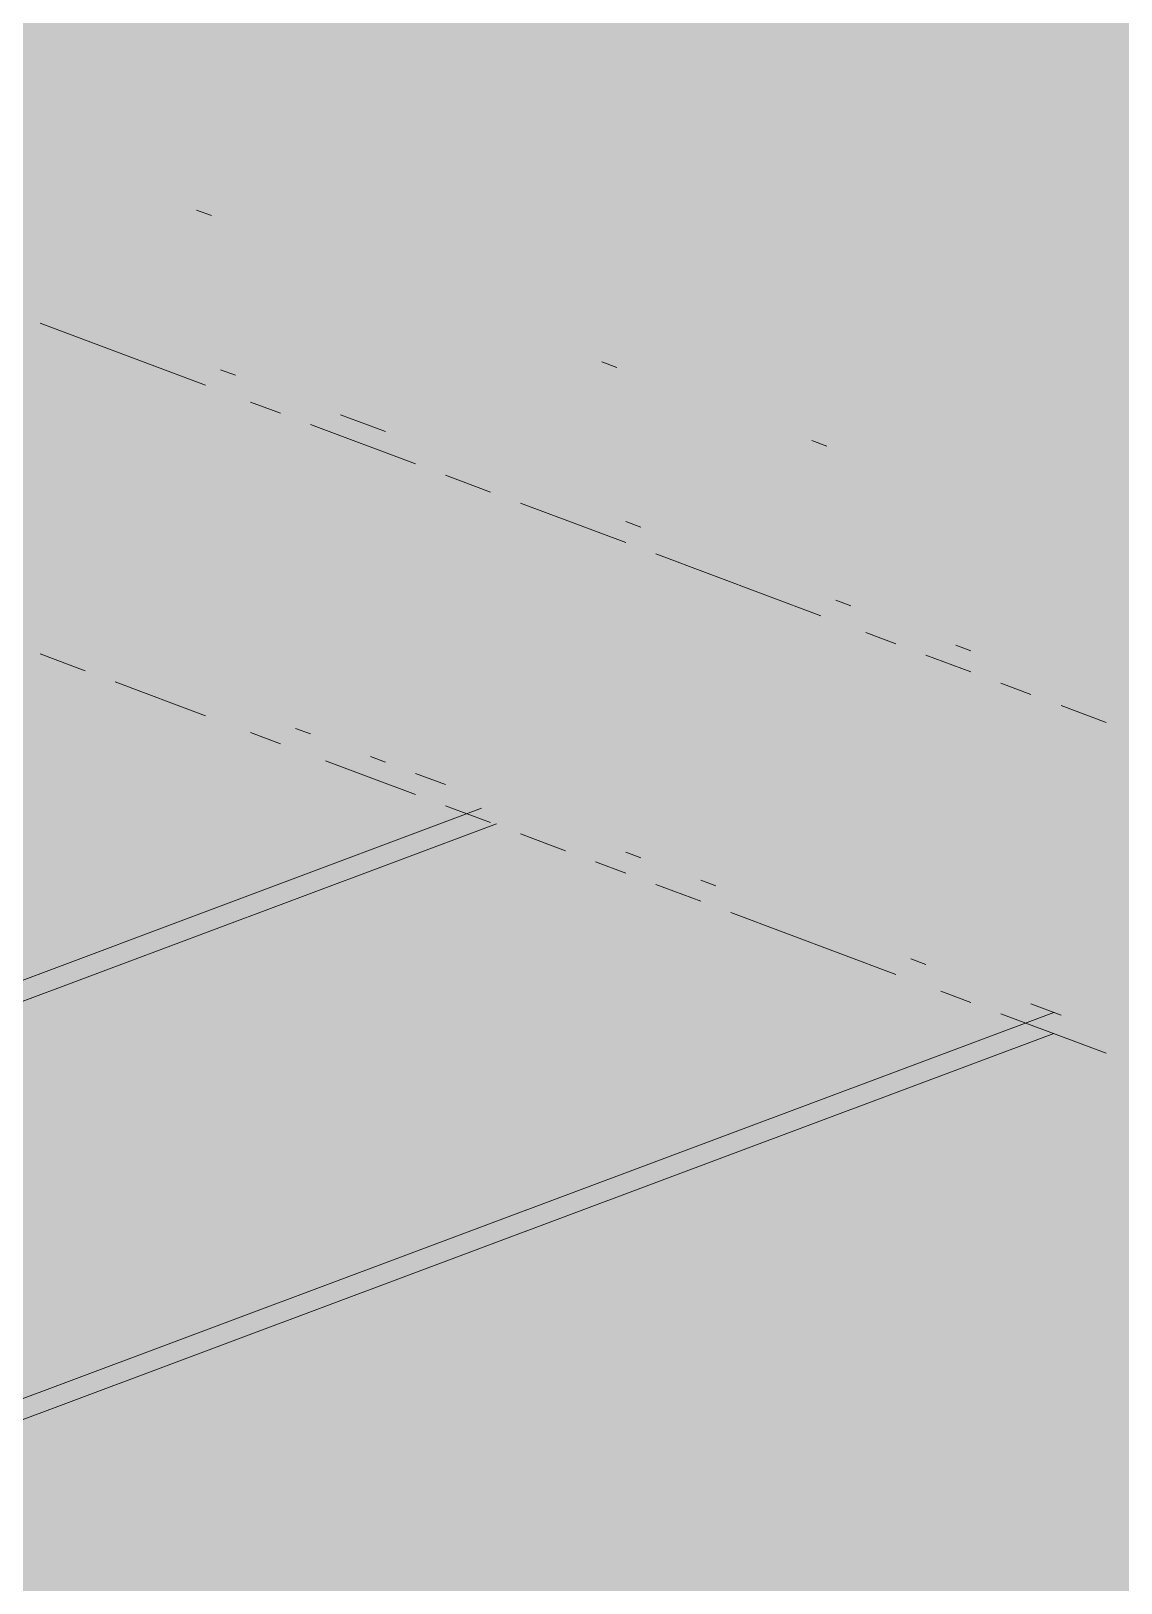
# Paper-space layout '03 3D Building and Roof' of a CAD drawing. Header units: millimetres. Extents: x 5 to 415, y 5 to 292.
# Drawn here: x 162.72 to 167.23, y 106.26 to 112.69 of the extents above; entities that cross this region are included whole.
import ezdxf

# ---------------------------------------------------------------- set-up
doc = ezdxf.new("R2010")
doc.units = ezdxf.units.MM
doc.layers.add('EXISTING', color=7, linetype='Continuous')
doc.layers.add('IMAGES', color=7, linetype='Continuous')

# ---------------------------------------------------------------- blocks, each defined once
blk = doc.blocks.new('SHEET_03')
at = {"layer": 'EXISTING', "color": 250, "lineweight": 9}
for p, q in [((163.4669, 111.9214), (163.4047, 111.9447)), ((163.4419, 111.2191), (162.758, 111.4753)), ((165.1457, 111.2925), (165.0835, 111.3158)), ((163.5041, 111.2832), (163.5663, 111.2599)), ((163.7528, 111.1026), (163.6285, 111.1492)), ((164.0015, 111.0968), (164.1881, 111.027)), ((164.3124, 110.893), (163.8772, 111.056)), ((166.0161, 110.9664), (165.954, 110.9897)), ((164.6233, 110.7765), (164.4368, 110.8464)), ((165.1829, 110.5669), (164.7477, 110.7299)), ((165.1829, 110.6543), (165.2451, 110.631)), ((165.9912, 110.2641), (165.3073, 110.5203)), ((166.0534, 110.3282), (166.1156, 110.3049)), ((166.3021, 110.1476), (166.1777, 110.1942)), ((166.5508, 110.1419), (166.613, 110.1186)), ((162.9445, 110.036), (162.758, 110.1059)), ((166.613, 110.0312), (166.4265, 110.101)), ((163.4419, 109.8497), (163.0689, 109.9895)), ((166.8617, 109.938), (166.7373, 109.9846)), ((167.1726, 109.8215), (166.9861, 109.8914)), ((163.7528, 109.7332), (163.6285, 109.7798)), ((163.815, 109.7974), (163.8772, 109.7741)), ((164.1259, 109.6809), (164.1881, 109.6576)), ((164.3124, 109.5236), (163.9393, 109.6634)), ((164.3124, 109.611), (164.4368, 109.5644)), ((156.7229, 106.5209), (164.5851, 109.4661)), ((164.6233, 109.4071), (164.4368, 109.477)), ((156.8477, 106.4802), (164.6475, 109.4021)), ((164.9342, 109.2907), (164.7477, 109.3606)), ((165.1829, 109.1975), (165.0585, 109.2441)), ((165.1829, 109.2849), (165.2451, 109.2616)), ((165.4938, 109.1685), (165.556, 109.1452)), ((165.4938, 109.0811), (165.3073, 109.1509)), ((166.3021, 108.7783), (165.6181, 109.0345)), ((166.3643, 108.8424), (166.4265, 108.8191)), ((166.613, 108.6618), (166.4886, 108.7084)), ((166.8617, 108.656), (166.9861, 108.6095)), ((159.0941, 105.6756), (166.9562, 108.6208)), ((167.1726, 108.4522), (166.7373, 108.6152)), ((159.1565, 105.6115), (166.9562, 108.5334))]:
    blk.add_line(p, q, dxfattribs=at)
at = {"layer": 'IMAGES', "color": 7}
for points in [[(161.8126, 112.6857), (166.6108, 112.6857), (161.8126, 112.8571), (166.6108, 112.8571)], [(166.6108, 112.6857), (166.7821, 112.6857), (166.6108, 112.8571), (166.7821, 112.8571)], [(166.7821, 112.6857), (166.9535, 112.6857), (166.7821, 112.8571), (166.9535, 112.8571)], [(166.9535, 112.6857), (167.1249, 112.6857), (166.9535, 112.8571), (167.1249, 112.8571)], [(167.1249, 112.6857), (167.2962, 112.6857), (167.1249, 112.8571), (167.2962, 112.8571)], [(162.4981, 112.5143), (167.1249, 112.5143), (162.4981, 112.6857), (167.1249, 112.6857)], [(167.1249, 112.5143), (167.4676, 112.5143), (167.1249, 112.6857), (167.4676, 112.6857)], [(162.4981, 112.3429), (162.8408, 112.3429), (162.4981, 112.5143), (162.8408, 112.5143)], [(162.8408, 112.3429), (163.0121, 112.3429), (162.8408, 112.5143), (163.0121, 112.5143)], [(163.0121, 112.3429), (167.639, 112.3429), (163.0121, 112.5143), (167.639, 112.5143)], [(162.6694, 112.1714), (162.8408, 112.1714), (162.6694, 112.3429), (162.8408, 112.3429)], [(162.8408, 112.1714), (163.0121, 112.1714), (162.8408, 112.3429), (163.0121, 112.3429)], [(163.0121, 112.1714), (163.3549, 112.1714), (163.0121, 112.3429), (163.3549, 112.3429)], [(163.3549, 112.1714), (167.9817, 112.1714), (163.3549, 112.3429), (167.9817, 112.3429)], [(162.6694, 112), (162.8408, 112), (162.6694, 112.1714), (162.8408, 112.1714)], [(162.8408, 112), (163.0121, 112), (162.8408, 112.1714), (163.0121, 112.1714)], [(163.0121, 112), (163.1835, 112), (163.0121, 112.1714), (163.1835, 112.1714)], [(163.1835, 112), (163.3549, 112), (163.1835, 112.1714), (163.3549, 112.1714)], [(163.3549, 112), (163.869, 112), (163.3549, 112.1714), (163.869, 112.1714)], [(163.869, 112), (168.4958, 112), (163.869, 112.1714), (168.4958, 112.1714)], [(162.4981, 111.8286), (162.8408, 111.8286), (162.4981, 112), (162.8408, 112)], [(162.8408, 111.8286), (163.0121, 111.8286), (162.8408, 112), (163.0121, 112)], [(163.0121, 111.8286), (163.1835, 111.8286), (163.0121, 112), (163.1835, 112)], [(163.1835, 111.8286), (163.3549, 111.8286), (163.1835, 112), (163.3549, 112)], [(163.3549, 111.8286), (163.5262, 111.8286), (163.3549, 112), (163.5262, 112)], [(163.5262, 111.8286), (163.6976, 111.8286), (163.5262, 112), (163.6976, 112)], [(163.6976, 111.8286), (163.869, 111.8286), (163.6976, 112), (163.869, 112)], [(163.869, 111.8286), (164.2117, 111.8286), (163.869, 112), (164.2117, 112)], [(164.2117, 111.8286), (167.9817, 111.8286), (164.2117, 112), (167.9817, 112)], [(162.6694, 111.6571), (162.8408, 111.6571), (162.6694, 111.8286), (162.8408, 111.8286)], [(162.8408, 111.6571), (163.0121, 111.6571), (162.8408, 111.8286), (163.0121, 111.8286)], [(163.0121, 111.4857), (163.1835, 111.4857), (163.0121, 111.8286), (163.1835, 111.8286)], [(163.1835, 111.6571), (163.5262, 111.6571), (163.1835, 111.8286), (163.5262, 111.8286)], [(163.5262, 111.6571), (163.6976, 111.6571), (163.5262, 111.8286), (163.6976, 111.8286)], [(163.6976, 111.6571), (163.869, 111.6571), (163.6976, 111.8286), (163.869, 111.8286)], [(163.869, 111.6571), (164.0403, 111.6571), (163.869, 111.8286), (164.0403, 111.8286)], [(164.0403, 111.6571), (164.2117, 111.6571), (164.0403, 111.8286), (164.2117, 111.8286)], [(164.2117, 111.6571), (164.7258, 111.6571), (164.2117, 111.8286), (164.7258, 111.8286)], [(164.7258, 111.6571), (167.8103, 111.6571), (164.7258, 111.8286), (167.8103, 111.8286)], [(162.6694, 111.3143), (162.8408, 111.3143), (162.6694, 111.6571), (162.8408, 111.6571)], [(162.8408, 111.4857), (163.0121, 111.4857), (162.8408, 111.6571), (163.0121, 111.6571)], [(163.1835, 111.4857), (163.3549, 111.4857), (163.1835, 111.6571), (163.3549, 111.6571)], [(163.3549, 111.4857), (163.6976, 111.4857), (163.3549, 111.6571), (163.6976, 111.6571)], [(163.6976, 111.3143), (163.869, 111.3143), (163.6976, 111.6571), (163.869, 111.6571)], [(163.869, 111.4857), (164.0403, 111.4857), (163.869, 111.6571), (164.0403, 111.6571)], [(164.0403, 111.4857), (164.2117, 111.4857), (164.0403, 111.6571), (164.2117, 111.6571)], [(164.2117, 111.4857), (164.3831, 111.4857), (164.2117, 111.6571), (164.3831, 111.6571)], [(164.3831, 111.4857), (164.5544, 111.4857), (164.3831, 111.6571), (164.5544, 111.6571)], [(164.5544, 111.4857), (164.7258, 111.4857), (164.5544, 111.6571), (164.7258, 111.6571)], [(164.7258, 111.4857), (165.0685, 111.4857), (164.7258, 111.6571), (165.0685, 111.6571)], [(165.0685, 111.4857), (165.2399, 111.4857), (165.0685, 111.6571), (165.2399, 111.6571)], [(165.2399, 111.4857), (167.1249, 111.4857), (165.2399, 111.6571), (167.1249, 111.6571)], [(167.1249, 111.4857), (167.8103, 111.4857), (167.1249, 111.6571), (167.8103, 111.6571)], [(162.8408, 111.3143), (163.0121, 111.3143), (162.8408, 111.4857), (163.0121, 111.4857)], [(163.0121, 111.3143), (163.3549, 111.3143), (163.0121, 111.4857), (163.3549, 111.4857)], [(163.3549, 111.3143), (163.5262, 111.3143), (163.3549, 111.4857), (163.5262, 111.4857)], [(163.5262, 111.3143), (163.6976, 111.3143), (163.5262, 111.4857), (163.6976, 111.4857)], [(163.869, 111.3143), (164.2117, 111.3143), (163.869, 111.4857), (164.2117, 111.4857)], [(164.2117, 111.3143), (164.3831, 111.3143), (164.2117, 111.4857), (164.3831, 111.4857)], [(164.3831, 111.3143), (164.5544, 111.3143), (164.3831, 111.4857), (164.5544, 111.4857)], [(164.5544, 111.3143), (164.7258, 111.3143), (164.5544, 111.4857), (164.7258, 111.4857)], [(164.7258, 111.3143), (164.8971, 111.3143), (164.7258, 111.4857), (164.8971, 111.4857)], [(164.8971, 111.3143), (165.0685, 111.3143), (164.8971, 111.4857), (165.0685, 111.4857)], [(165.0685, 111.3143), (165.2399, 111.3143), (165.0685, 111.4857), (165.2399, 111.4857)], [(165.2399, 111.3143), (165.5826, 111.3143), (165.2399, 111.4857), (165.5826, 111.4857)], [(165.5826, 111.3143), (166.7821, 111.3143), (165.5826, 111.4857), (166.7821, 111.4857)], [(166.7821, 111.3143), (166.9535, 111.3143), (166.7821, 111.4857), (166.9535, 111.4857)], [(166.9535, 111.3143), (167.1249, 111.3143), (166.9535, 111.4857), (167.1249, 111.4857)], [(167.1249, 111.3143), (167.4676, 111.3143), (167.1249, 111.4857), (167.4676, 111.4857)], [(162.4981, 111.1429), (162.8408, 111.1429), (162.4981, 111.3143), (162.8408, 111.3143)], [(162.8408, 111.1429), (163.0121, 111.1429), (162.8408, 111.3143), (163.0121, 111.3143)], [(163.0121, 111.1429), (163.1835, 111.1429), (163.0121, 111.3143), (163.1835, 111.3143)], [(163.1835, 111.1429), (163.5262, 111.1429), (163.1835, 111.3143), (163.5262, 111.3143)], [(163.5262, 111.1429), (163.6976, 111.1429), (163.5262, 111.3143), (163.6976, 111.3143)], [(163.6976, 111.1429), (163.869, 111.1429), (163.6976, 111.3143), (163.869, 111.3143)], [(163.869, 111.1429), (164.0403, 111.1429), (163.869, 111.3143), (164.0403, 111.3143)], [(164.0403, 111.1429), (164.3831, 111.1429), (164.0403, 111.3143), (164.3831, 111.3143)], [(164.3831, 110.9714), (164.5544, 110.9714), (164.3831, 111.3143), (164.5544, 111.3143)], [(164.5544, 110.9714), (164.7258, 110.9714), (164.5544, 111.3143), (164.7258, 111.3143)], [(164.7258, 111.1429), (164.8971, 111.1429), (164.7258, 111.3143), (164.8971, 111.3143)], [(164.8971, 111.1429), (165.0685, 111.1429), (164.8971, 111.3143), (165.0685, 111.3143)], [(165.0685, 111.1429), (165.2399, 111.1429), (165.0685, 111.3143), (165.2399, 111.3143)], [(165.2399, 111.1429), (165.4112, 111.1429), (165.2399, 111.3143), (165.4112, 111.3143)], [(165.4112, 111.1429), (165.5826, 111.1429), (165.4112, 111.3143), (165.5826, 111.3143)], [(165.5826, 111.1429), (166.0967, 111.1429), (165.5826, 111.3143), (166.0967, 111.3143)], [(166.0967, 111.1429), (166.268, 111.1429), (166.0967, 111.3143), (166.268, 111.3143)], [(166.268, 111.1429), (166.7821, 111.1429), (166.268, 111.3143), (166.7821, 111.3143)], [(166.7821, 111.1429), (166.9535, 111.1429), (166.7821, 111.3143), (166.9535, 111.3143)], [(166.9535, 111.1429), (167.1249, 111.1429), (166.9535, 111.3143), (167.1249, 111.3143)], [(167.1249, 111.1429), (167.2962, 111.1429), (167.1249, 111.3143), (167.2962, 111.3143)], [(161.984, 110.9714), (162.8408, 110.9714), (161.984, 111.1429), (162.8408, 111.1429)], [(162.8408, 110.9714), (163.0121, 110.9714), (162.8408, 111.1429), (163.0121, 111.1429)], [(163.0121, 110.9714), (163.1835, 110.9714), (163.0121, 111.1429), (163.1835, 111.1429)], [(163.1835, 110.9714), (163.3549, 110.9714), (163.1835, 111.1429), (163.3549, 111.1429)], [(163.3549, 110.9714), (163.5262, 110.9714), (163.3549, 111.1429), (163.5262, 111.1429)], [(163.5262, 110.9714), (163.6976, 110.9714), (163.5262, 111.1429), (163.6976, 111.1429)], [(163.6976, 110.9714), (163.869, 110.9714), (163.6976, 111.1429), (163.869, 111.1429)], [(163.869, 110.9714), (164.0403, 110.9714), (163.869, 111.1429), (164.0403, 111.1429)], [(164.0403, 110.9714), (164.2117, 110.9714), (164.0403, 111.1429), (164.2117, 111.1429)], [(164.2117, 110.9714), (164.3831, 110.9714), (164.2117, 111.1429), (164.3831, 111.1429)], [(164.7258, 110.8), (165.0685, 110.8), (164.7258, 111.1429), (165.0685, 111.1429)], [(165.0685, 110.9714), (165.2399, 110.9714), (165.0685, 111.1429), (165.2399, 111.1429)], [(165.2399, 110.9714), (165.4112, 110.9714), (165.2399, 111.1429), (165.4112, 111.1429)], [(165.4112, 110.9714), (165.5826, 110.9714), (165.4112, 111.1429), (165.5826, 111.1429)], [(165.5826, 110.9714), (165.754, 110.9714), (165.5826, 111.1429), (165.754, 111.1429)], [(165.754, 110.9714), (165.9253, 110.9714), (165.754, 111.1429), (165.9253, 111.1429)], [(165.9253, 110.9714), (166.0967, 110.9714), (165.9253, 111.1429), (166.0967, 111.1429)], [(166.0967, 110.9714), (166.268, 110.9714), (166.0967, 111.1429), (166.268, 111.1429)], [(166.268, 110.9714), (166.6108, 110.9714), (166.268, 111.1429), (166.6108, 111.1429)], [(166.6108, 110.9714), (166.7821, 110.9714), (166.6108, 111.1429), (166.7821, 111.1429)], [(166.7821, 110.9714), (166.9535, 110.9714), (166.7821, 111.1429), (166.9535, 111.1429)], [(166.9535, 110.9714), (167.1249, 110.9714), (166.9535, 111.1429), (167.1249, 111.1429)], [(167.1249, 110.9714), (167.4676, 110.9714), (167.1249, 111.1429), (167.4676, 111.1429)], [(162.1553, 110.8), (163.3549, 110.8), (162.1553, 110.9714), (163.3549, 110.9714)], [(163.3549, 110.8), (163.5262, 110.8), (163.3549, 110.9714), (163.5262, 110.9714)], [(163.5262, 110.8), (163.6976, 110.8), (163.5262, 110.9714), (163.6976, 110.9714)], [(163.6976, 110.8), (163.869, 110.8), (163.6976, 110.9714), (163.869, 110.9714)], [(163.869, 110.8), (164.0403, 110.8), (163.869, 110.9714), (164.0403, 110.9714)], [(164.0403, 110.8), (164.2117, 110.8), (164.0403, 110.9714), (164.2117, 110.9714)], [(164.2117, 110.8), (164.3831, 110.8), (164.2117, 110.9714), (164.3831, 110.9714)], [(164.3831, 110.8), (164.5544, 110.8), (164.3831, 110.9714), (164.5544, 110.9714)], [(164.5544, 110.8), (164.7258, 110.8), (164.5544, 110.9714), (164.7258, 110.9714)], [(165.0685, 110.8), (165.2399, 110.8), (165.0685, 110.9714), (165.2399, 110.9714)], [(165.2399, 110.6286), (165.4112, 110.6286), (165.2399, 110.9714), (165.4112, 110.9714)], [(165.4112, 110.8), (165.754, 110.8), (165.4112, 110.9714), (165.754, 110.9714)], [(165.754, 110.8), (165.9253, 110.8), (165.754, 110.9714), (165.9253, 110.9714)], [(165.9253, 110.8), (166.0967, 110.8), (165.9253, 110.9714), (166.0967, 110.9714)], [(166.0967, 110.8), (166.4394, 110.8), (166.0967, 110.9714), (166.4394, 110.9714)], [(166.4394, 110.8), (166.6108, 110.8), (166.4394, 110.9714), (166.6108, 110.9714)], [(166.6108, 110.8), (166.7821, 110.8), (166.6108, 110.9714), (166.7821, 110.9714)], [(166.7821, 110.8), (166.9535, 110.8), (166.7821, 110.9714), (166.9535, 110.9714)], [(166.9535, 110.8), (167.639, 110.8), (166.9535, 110.9714), (167.639, 110.9714)], [(162.3267, 110.6286), (163.869, 110.6286), (162.3267, 110.8), (163.869, 110.8)], [(163.869, 110.6286), (164.2117, 110.6286), (163.869, 110.8), (164.2117, 110.8)], [(164.2117, 110.6286), (164.3831, 110.6286), (164.2117, 110.8), (164.3831, 110.8)], [(164.3831, 110.6286), (165.0685, 110.6286), (164.3831, 110.8), (165.0685, 110.8)], [(165.0685, 110.6286), (165.2399, 110.6286), (165.0685, 110.8), (165.2399, 110.8)], [(165.4112, 110.6286), (165.5826, 110.6286), (165.4112, 110.8), (165.5826, 110.8)], [(165.5826, 110.6286), (165.9253, 110.6286), (165.5826, 110.8), (165.9253, 110.8)], [(165.9253, 110.6286), (166.0967, 110.6286), (165.9253, 110.8), (166.0967, 110.8)], [(166.0967, 110.6286), (166.268, 110.6286), (166.0967, 110.8), (166.268, 110.8)], [(166.268, 110.6286), (166.4394, 110.6286), (166.268, 110.8), (166.4394, 110.8)], [(166.4394, 110.6286), (166.6108, 110.6286), (166.4394, 110.8), (166.6108, 110.8)], [(166.6108, 110.6286), (166.7821, 110.6286), (166.6108, 110.8), (166.7821, 110.8)], [(166.7821, 110.6286), (166.9535, 110.6286), (166.7821, 110.8), (166.9535, 110.8)], [(166.9535, 110.6286), (167.4676, 110.6286), (166.9535, 110.8), (167.4676, 110.8)], [(162.6694, 110.4571), (162.8408, 110.4571), (162.6694, 110.6286), (162.8408, 110.6286)], [(162.8408, 110.4571), (164.2117, 110.4571), (162.8408, 110.6286), (164.2117, 110.6286)], [(164.2117, 110.4571), (164.3831, 110.4571), (164.2117, 110.6286), (164.3831, 110.6286)], [(164.3831, 110.4571), (164.5544, 110.4571), (164.3831, 110.6286), (164.5544, 110.6286)], [(164.5544, 110.4571), (164.7258, 110.4571), (164.5544, 110.6286), (164.7258, 110.6286)], [(164.7258, 110.4571), (164.8971, 110.4571), (164.7258, 110.6286), (164.8971, 110.6286)], [(164.8971, 110.4571), (165.0685, 110.4571), (164.8971, 110.6286), (165.0685, 110.6286)], [(165.0685, 110.4571), (165.2399, 110.4571), (165.0685, 110.6286), (165.2399, 110.6286)], [(165.2399, 110.4571), (165.5826, 110.4571), (165.2399, 110.6286), (165.5826, 110.6286)], [(165.5826, 110.4571), (165.9253, 110.4571), (165.5826, 110.6286), (165.9253, 110.6286)], [(165.9253, 110.4571), (166.268, 110.4571), (165.9253, 110.6286), (166.268, 110.6286)], [(166.268, 110.4571), (166.6108, 110.4571), (166.268, 110.6286), (166.6108, 110.6286)], [(166.6108, 110.4571), (166.7821, 110.4571), (166.6108, 110.6286), (166.7821, 110.6286)], [(166.7821, 110.4571), (166.9535, 110.4571), (166.7821, 110.6286), (166.9535, 110.6286)], [(166.9535, 110.4571), (167.1249, 110.4571), (166.9535, 110.6286), (167.1249, 110.6286)], [(167.1249, 110.4571), (167.2962, 110.4571), (167.1249, 110.6286), (167.2962, 110.6286)], [(162.6694, 110.2857), (162.8408, 110.2857), (162.6694, 110.4571), (162.8408, 110.4571)], [(162.8408, 110.2857), (163.0121, 110.2857), (162.8408, 110.4571), (163.0121, 110.4571)], [(163.0121, 110.2857), (163.1835, 110.2857), (163.0121, 110.4571), (163.1835, 110.4571)], [(163.1835, 110.2857), (163.3549, 110.2857), (163.1835, 110.4571), (163.3549, 110.4571)], [(163.3549, 110.2857), (164.5544, 110.2857), (163.3549, 110.4571), (164.5544, 110.4571)], [(164.5544, 110.2857), (164.7258, 110.2857), (164.5544, 110.4571), (164.7258, 110.4571)], [(164.7258, 110.2857), (165.2399, 110.2857), (164.7258, 110.4571), (165.2399, 110.4571)], [(165.2399, 110.2857), (165.4112, 110.2857), (165.2399, 110.4571), (165.4112, 110.4571)], [(165.4112, 110.2857), (165.754, 110.2857), (165.4112, 110.4571), (165.754, 110.4571)], [(165.754, 110.2857), (165.9253, 110.2857), (165.754, 110.4571), (165.9253, 110.4571)], [(165.9253, 110.2857), (166.268, 110.2857), (165.9253, 110.4571), (166.268, 110.4571)], [(166.268, 110.2857), (166.4394, 110.2857), (166.268, 110.4571), (166.4394, 110.4571)], [(166.4394, 110.2857), (166.6108, 110.2857), (166.4394, 110.4571), (166.6108, 110.4571)], [(166.6108, 110.2857), (166.9535, 110.2857), (166.6108, 110.4571), (166.9535, 110.4571)], [(166.9535, 110.1143), (167.4676, 110.1143), (166.9535, 110.4571), (167.4676, 110.4571)], [(162.6694, 110.1143), (162.8408, 110.1143), (162.6694, 110.2857), (162.8408, 110.2857)], [(162.8408, 110.1143), (163.0121, 110.1143), (162.8408, 110.2857), (163.0121, 110.2857)], [(163.0121, 110.1143), (163.1835, 110.1143), (163.0121, 110.2857), (163.1835, 110.2857)], [(163.1835, 110.1143), (163.3549, 110.1143), (163.1835, 110.2857), (163.3549, 110.2857)], [(163.3549, 110.1143), (163.6976, 110.1143), (163.3549, 110.2857), (163.6976, 110.2857)], [(163.6976, 110.1143), (164.2117, 110.1143), (163.6976, 110.2857), (164.2117, 110.2857)], [(164.2117, 110.1143), (164.3831, 110.1143), (164.2117, 110.2857), (164.3831, 110.2857)], [(164.3831, 110.1143), (165.2399, 110.1143), (164.3831, 110.2857), (165.2399, 110.2857)], [(165.2399, 110.1143), (165.5826, 110.1143), (165.2399, 110.2857), (165.5826, 110.2857)], [(165.5826, 110.1143), (165.754, 110.1143), (165.5826, 110.2857), (165.754, 110.2857)], [(165.754, 110.1143), (165.9253, 110.1143), (165.754, 110.2857), (165.9253, 110.2857)], [(165.9253, 110.1143), (166.0967, 110.1143), (165.9253, 110.2857), (166.0967, 110.2857)], [(166.0967, 110.1143), (166.268, 110.1143), (166.0967, 110.2857), (166.268, 110.2857)], [(166.268, 109.9429), (166.4394, 109.9429), (166.268, 110.2857), (166.4394, 110.2857)], [(166.4394, 110.1143), (166.6108, 110.1143), (166.4394, 110.2857), (166.6108, 110.2857)], [(166.6108, 110.1143), (166.7821, 110.1143), (166.6108, 110.2857), (166.7821, 110.2857)], [(166.7821, 110.1143), (166.9535, 110.1143), (166.7821, 110.2857), (166.9535, 110.2857)], [(162.6694, 109.9429), (163.0121, 109.9429), (162.6694, 110.1143), (163.0121, 110.1143)], [(163.0121, 109.9429), (163.1835, 109.9429), (163.0121, 110.1143), (163.1835, 110.1143)], [(163.1835, 109.9429), (163.3549, 109.9429), (163.1835, 110.1143), (163.3549, 110.1143)], [(163.3549, 109.9429), (163.5262, 109.9429), (163.3549, 110.1143), (163.5262, 110.1143)], [(163.5262, 109.9429), (163.6976, 109.9429), (163.5262, 110.1143), (163.6976, 110.1143)], [(163.6976, 109.9429), (163.869, 109.9429), (163.6976, 110.1143), (163.869, 110.1143)], [(163.869, 109.9429), (164.0403, 109.9429), (163.869, 110.1143), (164.0403, 110.1143)], [(164.0403, 109.9429), (164.2117, 109.9429), (164.0403, 110.1143), (164.2117, 110.1143)], [(164.2117, 109.9429), (164.3831, 109.9429), (164.2117, 110.1143), (164.3831, 110.1143)], [(164.3831, 109.9429), (164.5544, 109.9429), (164.3831, 110.1143), (164.5544, 110.1143)], [(164.5544, 109.9429), (165.5826, 109.9429), (164.5544, 110.1143), (165.5826, 110.1143)], [(165.5826, 109.9429), (165.754, 109.9429), (165.5826, 110.1143), (165.754, 110.1143)], [(165.754, 109.9429), (166.0967, 109.9429), (165.754, 110.1143), (166.0967, 110.1143)], [(166.0967, 109.9429), (166.268, 109.9429), (166.0967, 110.1143), (166.268, 110.1143)], [(166.4394, 109.9429), (166.7821, 109.9429), (166.4394, 110.1143), (166.7821, 110.1143)], [(166.7821, 109.9429), (166.9535, 109.9429), (166.7821, 110.1143), (166.9535, 110.1143)], [(166.9535, 109.9429), (167.1249, 109.9429), (166.9535, 110.1143), (167.1249, 110.1143)], [(167.1249, 109.9429), (167.2962, 109.9429), (167.1249, 110.1143), (167.2962, 110.1143)], [(162.6694, 109.7714), (163.0121, 109.7714), (162.6694, 109.9429), (163.0121, 109.9429)], [(163.0121, 109.7714), (163.1835, 109.7714), (163.0121, 109.9429), (163.1835, 109.9429)], [(163.1835, 109.7714), (163.3549, 109.7714), (163.1835, 109.9429), (163.3549, 109.9429)], [(163.3549, 109.7714), (163.5262, 109.7714), (163.3549, 109.9429), (163.5262, 109.9429)], [(163.5262, 109.6), (163.6976, 109.6), (163.5262, 109.9429), (163.6976, 109.9429)], [(163.6976, 109.7714), (163.869, 109.7714), (163.6976, 109.9429), (163.869, 109.9429)], [(163.869, 109.7714), (164.0403, 109.7714), (163.869, 109.9429), (164.0403, 109.9429)], [(164.0403, 109.7714), (164.2117, 109.7714), (164.0403, 109.9429), (164.2117, 109.9429)], [(164.2117, 109.7714), (164.3831, 109.7714), (164.2117, 109.9429), (164.3831, 109.9429)], [(164.3831, 109.7714), (164.5544, 109.7714), (164.3831, 109.9429), (164.5544, 109.9429)], [(164.5544, 109.7714), (164.7258, 109.7714), (164.5544, 109.9429), (164.7258, 109.9429)], [(164.7258, 109.7714), (166.0967, 109.7714), (164.7258, 109.9429), (166.0967, 109.9429)], [(166.0967, 109.7714), (166.268, 109.7714), (166.0967, 109.9429), (166.268, 109.9429)], [(166.268, 109.7714), (166.4394, 109.7714), (166.268, 109.9429), (166.4394, 109.9429)], [(166.4394, 109.7714), (166.6108, 109.7714), (166.4394, 109.9429), (166.6108, 109.9429)], [(166.6108, 109.7714), (166.7821, 109.7714), (166.6108, 109.9429), (166.7821, 109.9429)], [(166.7821, 109.7714), (167.1249, 109.7714), (166.7821, 109.9429), (167.1249, 109.9429)], [(167.1249, 109.6), (167.2962, 109.6), (167.1249, 109.9429), (167.2962, 109.9429)], [(162.6694, 109.6), (162.8408, 109.6), (162.6694, 109.7714), (162.8408, 109.7714)], [(162.8408, 109.6), (163.0121, 109.6), (162.8408, 109.7714), (163.0121, 109.7714)], [(163.0121, 109.6), (163.1835, 109.6), (163.0121, 109.7714), (163.1835, 109.7714)], [(163.1835, 109.6), (163.3549, 109.6), (163.1835, 109.7714), (163.3549, 109.7714)], [(163.3549, 109.6), (163.5262, 109.6), (163.3549, 109.7714), (163.5262, 109.7714)], [(163.6976, 109.6), (163.869, 109.6), (163.6976, 109.7714), (163.869, 109.7714)], [(163.869, 109.6), (164.0403, 109.6), (163.869, 109.7714), (164.0403, 109.7714)], [(164.0403, 109.4286), (164.2117, 109.4286), (164.0403, 109.7714), (164.2117, 109.7714)], [(164.2117, 109.6), (164.3831, 109.6), (164.2117, 109.7714), (164.3831, 109.7714)], [(164.3831, 109.6), (164.5544, 109.6), (164.3831, 109.7714), (164.5544, 109.7714)], [(164.5544, 109.4286), (164.7258, 109.4286), (164.5544, 109.7714), (164.7258, 109.7714)], [(164.7258, 109.4286), (164.8971, 109.4286), (164.7258, 109.7714), (164.8971, 109.7714)], [(164.8971, 109.6), (165.0685, 109.6), (164.8971, 109.7714), (165.0685, 109.7714)], [(165.0685, 109.6), (166.4394, 109.6), (165.0685, 109.7714), (166.4394, 109.7714)], [(166.4394, 109.6), (166.9535, 109.6), (166.4394, 109.7714), (166.9535, 109.7714)], [(166.9535, 109.6), (167.1249, 109.6), (166.9535, 109.7714), (167.1249, 109.7714)], [(162.6694, 109.4286), (162.8408, 109.4286), (162.6694, 109.6), (162.8408, 109.6)], [(162.8408, 109.4286), (163.0121, 109.4286), (162.8408, 109.6), (163.0121, 109.6)], [(163.0121, 109.4286), (163.869, 109.4286), (163.0121, 109.6), (163.869, 109.6)], [(163.869, 109.4286), (164.0403, 109.4286), (163.869, 109.6), (164.0403, 109.6)], [(164.2117, 109.4286), (164.3831, 109.4286), (164.2117, 109.6), (164.3831, 109.6)], [(164.3831, 109.4286), (164.5544, 109.4286), (164.3831, 109.6), (164.5544, 109.6)], [(164.8971, 109.4286), (165.2399, 109.4286), (164.8971, 109.6), (165.2399, 109.6)], [(165.2399, 109.4286), (165.4112, 109.4286), (165.2399, 109.6), (165.4112, 109.6)], [(165.4112, 109.4286), (165.5826, 109.4286), (165.4112, 109.6), (165.5826, 109.6)], [(165.5826, 109.4286), (166.9535, 109.4286), (165.5826, 109.6), (166.9535, 109.6)], [(166.9535, 109.4286), (167.4676, 109.4286), (166.9535, 109.6), (167.4676, 109.6)], [(162.6694, 109.2571), (163.5262, 109.2571), (162.6694, 109.4286), (163.5262, 109.4286)], [(163.5262, 109.2571), (163.869, 109.2571), (163.5262, 109.4286), (163.869, 109.4286)], [(163.869, 109.2571), (164.0403, 109.2571), (163.869, 109.4286), (164.0403, 109.4286)], [(164.0403, 109.2571), (164.2117, 109.2571), (164.0403, 109.4286), (164.2117, 109.4286)], [(164.2117, 109.2571), (164.3831, 109.2571), (164.2117, 109.4286), (164.3831, 109.4286)], [(164.3831, 109.2571), (164.5544, 109.2571), (164.3831, 109.4286), (164.5544, 109.4286)], [(164.5544, 109.2571), (164.7258, 109.2571), (164.5544, 109.4286), (164.7258, 109.4286)], [(164.7258, 109.2571), (164.8971, 109.2571), (164.7258, 109.4286), (164.8971, 109.4286)], [(164.8971, 109.2571), (165.2399, 109.2571), (164.8971, 109.4286), (165.2399, 109.4286)], [(165.2399, 109.2571), (165.4112, 109.2571), (165.2399, 109.4286), (165.4112, 109.4286)], [(165.4112, 109.2571), (165.5826, 109.2571), (165.4112, 109.4286), (165.5826, 109.4286)], [(165.5826, 109.2571), (165.754, 109.2571), (165.5826, 109.4286), (165.754, 109.4286)], [(165.754, 109.2571), (165.9253, 109.2571), (165.754, 109.4286), (165.9253, 109.4286)], [(165.9253, 109.2571), (166.0967, 109.2571), (165.9253, 109.4286), (166.0967, 109.4286)], [(166.0967, 109.2571), (167.4676, 109.2571), (166.0967, 109.4286), (167.4676, 109.4286)], [(162.3267, 109.0857), (163.1835, 109.0857), (162.3267, 109.2571), (163.1835, 109.2571)], [(163.1835, 109.0857), (163.3549, 109.0857), (163.1835, 109.2571), (163.3549, 109.2571)], [(163.3549, 109.0857), (163.5262, 109.0857), (163.3549, 109.2571), (163.5262, 109.2571)], [(163.5262, 109.0857), (163.6976, 109.0857), (163.5262, 109.2571), (163.6976, 109.2571)], [(163.6976, 109.0857), (163.869, 109.0857), (163.6976, 109.2571), (163.869, 109.2571)], [(163.869, 109.0857), (164.3831, 109.0857), (163.869, 109.2571), (164.3831, 109.2571)], [(164.3831, 109.0857), (164.5544, 109.0857), (164.3831, 109.2571), (164.5544, 109.2571)], [(164.5544, 109.0857), (164.7258, 109.0857), (164.5544, 109.2571), (164.7258, 109.2571)], [(164.7258, 109.0857), (164.8971, 109.0857), (164.7258, 109.2571), (164.8971, 109.2571)], [(164.8971, 109.0857), (165.0685, 109.0857), (164.8971, 109.2571), (165.0685, 109.2571)], [(165.0685, 109.0857), (165.2399, 109.0857), (165.0685, 109.2571), (165.2399, 109.2571)], [(165.2399, 109.0857), (165.5826, 109.0857), (165.2399, 109.2571), (165.5826, 109.2571)], [(165.5826, 109.0857), (165.754, 109.0857), (165.5826, 109.2571), (165.754, 109.2571)], [(165.754, 109.0857), (165.9253, 109.0857), (165.754, 109.2571), (165.9253, 109.2571)], [(165.9253, 109.0857), (166.0967, 109.0857), (165.9253, 109.2571), (166.0967, 109.2571)], [(166.0967, 109.0857), (166.268, 109.0857), (166.0967, 109.2571), (166.268, 109.2571)], [(166.268, 109.0857), (166.6108, 109.0857), (166.268, 109.2571), (166.6108, 109.2571)], [(166.6108, 109.0857), (167.8103, 109.0857), (166.6108, 109.2571), (167.8103, 109.2571)], [(162.6694, 108.9143), (163.0121, 108.9143), (162.6694, 109.0857), (163.0121, 109.0857)], [(163.0121, 108.9143), (163.1835, 108.9143), (163.0121, 109.0857), (163.1835, 109.0857)], [(163.1835, 108.9143), (163.3549, 108.9143), (163.1835, 109.0857), (163.3549, 109.0857)], [(163.3549, 108.9143), (163.5262, 108.9143), (163.3549, 109.0857), (163.5262, 109.0857)], [(163.5262, 108.9143), (163.869, 108.9143), (163.5262, 109.0857), (163.869, 109.0857)], [(163.869, 108.9143), (164.0403, 108.9143), (163.869, 109.0857), (164.0403, 109.0857)], [(164.0403, 108.9143), (164.2117, 108.9143), (164.0403, 109.0857), (164.2117, 109.0857)], [(164.2117, 108.9143), (165.2399, 108.9143), (164.2117, 109.0857), (165.2399, 109.0857)], [(165.2399, 108.9143), (165.4112, 108.9143), (165.2399, 109.0857), (165.4112, 109.0857)], [(165.4112, 108.9143), (165.5826, 108.9143), (165.4112, 109.0857), (165.5826, 109.0857)], [(165.5826, 108.9143), (165.9253, 108.9143), (165.5826, 109.0857), (165.9253, 109.0857)], [(165.9253, 108.9143), (166.0967, 108.9143), (165.9253, 109.0857), (166.0967, 109.0857)], [(166.0967, 108.9143), (166.7821, 108.9143), (166.0967, 109.0857), (166.7821, 109.0857)], [(166.7821, 108.9143), (168.3244, 108.9143), (166.7821, 109.0857), (168.3244, 109.0857)], [(162.6694, 108.7429), (162.8408, 108.7429), (162.6694, 108.9143), (162.8408, 108.9143)], [(162.8408, 108.7429), (163.0121, 108.7429), (162.8408, 108.9143), (163.0121, 108.9143)], [(163.0121, 108.7429), (163.5262, 108.7429), (163.0121, 108.9143), (163.5262, 108.9143)], [(163.5262, 108.7429), (163.6976, 108.7429), (163.5262, 108.9143), (163.6976, 108.9143)], [(163.6976, 108.7429), (163.869, 108.7429), (163.6976, 108.9143), (163.869, 108.9143)], [(163.869, 108.7429), (164.0403, 108.7429), (163.869, 108.9143), (164.0403, 108.9143)], [(164.0403, 108.7429), (165.2399, 108.7429), (164.0403, 108.9143), (165.2399, 108.9143)], [(165.2399, 108.7429), (165.5826, 108.7429), (165.2399, 108.9143), (165.5826, 108.9143)], [(165.5826, 108.7429), (165.754, 108.7429), (165.5826, 108.9143), (165.754, 108.9143)], [(165.754, 108.7429), (165.9253, 108.7429), (165.754, 108.9143), (165.9253, 108.9143)], [(165.9253, 108.7429), (166.4394, 108.7429), (165.9253, 108.9143), (166.4394, 108.9143)], [(166.4394, 108.7429), (166.6108, 108.7429), (166.4394, 108.9143), (166.6108, 108.9143)], [(166.6108, 108.7429), (166.7821, 108.7429), (166.6108, 108.9143), (166.7821, 108.9143)], [(166.7821, 108.7429), (166.9535, 108.7429), (166.7821, 108.9143), (166.9535, 108.9143)], [(166.9535, 108.7429), (167.2962, 108.7429), (166.9535, 108.9143), (167.2962, 108.9143)], [(162.6694, 108.5714), (162.8408, 108.5714), (162.6694, 108.7429), (162.8408, 108.7429)], [(162.8408, 108.5714), (163.0121, 108.5714), (162.8408, 108.7429), (163.0121, 108.7429)], [(163.0121, 108.5714), (163.1835, 108.5714), (163.0121, 108.7429), (163.1835, 108.7429)], [(163.1835, 108.5714), (163.3549, 108.5714), (163.1835, 108.7429), (163.3549, 108.7429)], [(163.3549, 108.5714), (163.6976, 108.5714), (163.3549, 108.7429), (163.6976, 108.7429)], [(163.6976, 108.5714), (165.4112, 108.5714), (163.6976, 108.7429), (165.4112, 108.7429)], [(165.4112, 108.5714), (165.5826, 108.5714), (165.4112, 108.7429), (165.5826, 108.7429)], [(165.5826, 108.5714), (165.754, 108.5714), (165.5826, 108.7429), (165.754, 108.7429)], [(165.754, 108.5714), (166.0967, 108.5714), (165.754, 108.7429), (166.0967, 108.7429)], [(166.0967, 108.5714), (166.268, 108.5714), (166.0967, 108.7429), (166.268, 108.7429)], [(166.268, 108.5714), (166.4394, 108.5714), (166.268, 108.7429), (166.4394, 108.7429)], [(166.4394, 108.5714), (166.9535, 108.5714), (166.4394, 108.7429), (166.9535, 108.7429)], [(166.9535, 108.5714), (167.1249, 108.5714), (166.9535, 108.7429), (167.1249, 108.7429)], [(167.1249, 108.5714), (167.2962, 108.5714), (167.1249, 108.7429), (167.2962, 108.7429)], [(162.6694, 108.4), (162.8408, 108.4), (162.6694, 108.5714), (162.8408, 108.5714)], [(162.8408, 108.4), (163.0121, 108.4), (162.8408, 108.5714), (163.0121, 108.5714)], [(163.0121, 108.4), (163.1835, 108.4), (163.0121, 108.5714), (163.1835, 108.5714)], [(163.1835, 108.4), (164.8971, 108.4), (163.1835, 108.5714), (164.8971, 108.5714)], [(164.8971, 108.4), (165.2399, 108.4), (164.8971, 108.5714), (165.2399, 108.5714)], [(165.2399, 108.4), (165.4112, 108.4), (165.2399, 108.5714), (165.4112, 108.5714)], [(165.4112, 108.4), (165.754, 108.4), (165.4112, 108.5714), (165.754, 108.5714)], [(165.754, 108.4), (166.0967, 108.4), (165.754, 108.5714), (166.0967, 108.5714)], [(166.0967, 108.4), (166.268, 108.4), (166.0967, 108.5714), (166.268, 108.5714)], [(166.268, 108.4), (166.4394, 108.4), (166.268, 108.5714), (166.4394, 108.5714)], [(166.4394, 108.4), (166.6108, 108.4), (166.4394, 108.5714), (166.6108, 108.5714)], [(166.6108, 108.4), (166.7821, 108.4), (166.6108, 108.5714), (166.7821, 108.5714)], [(166.7821, 108.4), (166.9535, 108.4), (166.7821, 108.5714), (166.9535, 108.5714)], [(166.9535, 108.4), (167.1249, 108.4), (166.9535, 108.5714), (167.1249, 108.5714)], [(167.1249, 108.4), (167.2962, 108.4), (167.1249, 108.5714), (167.2962, 108.5714)], [(162.6694, 108.2286), (164.3831, 108.2286), (162.6694, 108.4), (164.3831, 108.4)], [(164.3831, 108.2286), (164.5544, 108.2286), (164.3831, 108.4), (164.5544, 108.4)], [(164.5544, 108.2286), (164.7258, 108.2286), (164.5544, 108.4), (164.7258, 108.4)], [(164.7258, 108.2286), (164.8971, 108.2286), (164.7258, 108.4), (164.8971, 108.4)], [(164.8971, 108.2286), (165.2399, 108.2286), (164.8971, 108.4), (165.2399, 108.4)], [(165.2399, 108.2286), (165.4112, 108.2286), (165.2399, 108.4), (165.4112, 108.4)], [(165.4112, 108.2286), (165.5826, 108.2286), (165.4112, 108.4), (165.5826, 108.4)], [(165.5826, 108.2286), (165.754, 108.2286), (165.5826, 108.4), (165.754, 108.4)], [(165.754, 108.2286), (165.9253, 108.2286), (165.754, 108.4), (165.9253, 108.4)], [(165.9253, 108.2286), (166.0967, 108.2286), (165.9253, 108.4), (166.0967, 108.4)], [(166.0967, 108.2286), (166.268, 108.2286), (166.0967, 108.4), (166.268, 108.4)], [(166.268, 108.2286), (166.4394, 108.2286), (166.268, 108.4), (166.4394, 108.4)], [(166.4394, 108.2286), (166.9535, 108.2286), (166.4394, 108.4), (166.9535, 108.4)], [(166.9535, 108.2286), (167.1249, 108.2286), (166.9535, 108.4), (167.1249, 108.4)], [(167.1249, 108.2286), (167.2962, 108.2286), (167.1249, 108.4), (167.2962, 108.4)], [(162.3267, 108.0571), (163.869, 108.0571), (162.3267, 108.2286), (163.869, 108.2286)], [(163.869, 108.0571), (164.0403, 108.0571), (163.869, 108.2286), (164.0403, 108.2286)], [(164.0403, 108.0571), (164.2117, 108.0571), (164.0403, 108.2286), (164.2117, 108.2286)], [(164.2117, 108.0571), (164.3831, 108.0571), (164.2117, 108.2286), (164.3831, 108.2286)], [(164.3831, 108.0571), (164.7258, 108.0571), (164.3831, 108.2286), (164.7258, 108.2286)], [(164.7258, 108.0571), (164.8971, 108.0571), (164.7258, 108.2286), (164.8971, 108.2286)], [(164.8971, 108.0571), (165.0685, 108.0571), (164.8971, 108.2286), (165.0685, 108.2286)], [(165.0685, 108.0571), (165.2399, 108.0571), (165.0685, 108.2286), (165.2399, 108.2286)], [(165.2399, 108.0571), (165.4112, 108.0571), (165.2399, 108.2286), (165.4112, 108.2286)], [(165.4112, 108.0571), (165.5826, 108.0571), (165.4112, 108.2286), (165.5826, 108.2286)], [(165.5826, 108.0571), (165.754, 108.0571), (165.5826, 108.2286), (165.754, 108.2286)], [(165.754, 108.0571), (165.9253, 108.0571), (165.754, 108.2286), (165.9253, 108.2286)], [(165.9253, 108.0571), (166.0967, 108.0571), (165.9253, 108.2286), (166.0967, 108.2286)], [(166.0967, 108.0571), (166.4394, 108.0571), (166.0967, 108.2286), (166.4394, 108.2286)], [(166.4394, 108.0571), (166.7821, 108.0571), (166.4394, 108.2286), (166.7821, 108.2286)], [(166.7821, 108.0571), (167.1249, 108.0571), (166.7821, 108.2286), (167.1249, 108.2286)], [(167.1249, 108.0571), (167.2962, 108.0571), (167.1249, 108.2286), (167.2962, 108.2286)], [(161.8126, 107.8857), (163.5262, 107.8857), (161.8126, 108.0571), (163.5262, 108.0571)], [(163.5262, 107.8857), (163.6976, 107.8857), (163.5262, 108.0571), (163.6976, 108.0571)], [(163.6976, 107.8857), (163.869, 107.8857), (163.6976, 108.0571), (163.869, 108.0571)], [(163.869, 107.8857), (164.3831, 107.8857), (163.869, 108.0571), (164.3831, 108.0571)], [(164.3831, 107.8857), (164.7258, 107.8857), (164.3831, 108.0571), (164.7258, 108.0571)], [(164.7258, 107.8857), (164.8971, 107.8857), (164.7258, 108.0571), (164.8971, 108.0571)], [(164.8971, 107.8857), (165.0685, 107.8857), (164.8971, 108.0571), (165.0685, 108.0571)], [(165.0685, 107.8857), (165.2399, 107.8857), (165.0685, 108.0571), (165.2399, 108.0571)], [(165.2399, 107.8857), (165.5826, 107.8857), (165.2399, 108.0571), (165.5826, 108.0571)], [(165.5826, 107.8857), (165.9253, 107.8857), (165.5826, 108.0571), (165.9253, 108.0571)], [(165.9253, 107.8857), (166.0967, 107.8857), (165.9253, 108.0571), (166.0967, 108.0571)], [(166.0967, 107.8857), (166.4394, 107.8857), (166.0967, 108.0571), (166.4394, 108.0571)], [(166.4394, 107.8857), (167.639, 107.8857), (166.4394, 108.0571), (167.639, 108.0571)], [(161.4699, 107.7143), (163.1835, 107.7143), (161.4699, 107.8857), (163.1835, 107.8857)], [(163.1835, 107.7143), (163.3549, 107.7143), (163.1835, 107.8857), (163.3549, 107.8857)], [(163.3549, 107.5429), (163.5262, 107.5429), (163.3549, 107.8857), (163.5262, 107.8857)], [(163.5262, 107.7143), (163.6976, 107.7143), (163.5262, 107.8857), (163.6976, 107.8857)], [(163.6976, 107.7143), (163.869, 107.7143), (163.6976, 107.8857), (163.869, 107.8857)], [(163.869, 107.7143), (164.0403, 107.7143), (163.869, 107.8857), (164.0403, 107.8857)], [(164.0403, 107.5429), (164.2117, 107.5429), (164.0403, 107.8857), (164.2117, 107.8857)], [(164.2117, 107.7143), (164.3831, 107.7143), (164.2117, 107.8857), (164.3831, 107.8857)], [(164.3831, 107.7143), (164.5544, 107.7143), (164.3831, 107.8857), (164.5544, 107.8857)], [(164.5544, 107.7143), (164.7258, 107.7143), (164.5544, 107.8857), (164.7258, 107.8857)], [(164.7258, 107.7143), (165.0685, 107.7143), (164.7258, 107.8857), (165.0685, 107.8857)], [(165.0685, 107.7143), (165.2399, 107.7143), (165.0685, 107.8857), (165.2399, 107.8857)], [(165.2399, 107.7143), (165.4112, 107.7143), (165.2399, 107.8857), (165.4112, 107.8857)], [(165.4112, 107.7143), (165.5826, 107.7143), (165.4112, 107.8857), (165.5826, 107.8857)], [(165.5826, 107.7143), (165.754, 107.7143), (165.5826, 107.8857), (165.754, 107.8857)], [(165.754, 107.7143), (165.9253, 107.7143), (165.754, 107.8857), (165.9253, 107.8857)], [(165.9253, 107.7143), (168.153, 107.7143), (165.9253, 107.8857), (168.153, 107.8857)], [(162.4981, 107.5429), (163.0121, 107.5429), (162.4981, 107.7143), (163.0121, 107.7143)], [(163.0121, 107.5429), (163.1835, 107.5429), (163.0121, 107.7143), (163.1835, 107.7143)], [(163.1835, 107.5429), (163.3549, 107.5429), (163.1835, 107.7143), (163.3549, 107.7143)], [(163.5262, 107.5429), (163.6976, 107.5429), (163.5262, 107.7143), (163.6976, 107.7143)], [(163.6976, 107.5429), (163.869, 107.5429), (163.6976, 107.7143), (163.869, 107.7143)], [(163.869, 107.5429), (164.0403, 107.5429), (163.869, 107.7143), (164.0403, 107.7143)], [(164.2117, 107.5429), (164.3831, 107.5429), (164.2117, 107.7143), (164.3831, 107.7143)], [(164.3831, 107.5429), (164.5544, 107.5429), (164.3831, 107.7143), (164.5544, 107.7143)], [(164.5544, 107.5429), (164.7258, 107.5429), (164.5544, 107.7143), (164.7258, 107.7143)], [(164.7258, 107.5429), (165.0685, 107.5429), (164.7258, 107.7143), (165.0685, 107.7143)], [(165.0685, 107.5429), (165.4112, 107.5429), (165.0685, 107.7143), (165.4112, 107.7143)], [(165.4112, 107.5429), (165.5826, 107.5429), (165.4112, 107.7143), (165.5826, 107.7143)], [(165.5826, 107.5429), (168.4958, 107.5429), (165.5826, 107.7143), (168.4958, 107.7143)], [(162.6694, 107.3714), (163.0121, 107.3714), (162.6694, 107.5429), (163.0121, 107.5429)], [(163.0121, 107.2), (163.1835, 107.2), (163.0121, 107.5429), (163.1835, 107.5429)], [(163.1835, 107.3714), (163.3549, 107.3714), (163.1835, 107.5429), (163.3549, 107.5429)], [(163.3549, 107.3714), (163.5262, 107.3714), (163.3549, 107.5429), (163.5262, 107.5429)], [(163.5262, 107.3714), (163.6976, 107.3714), (163.5262, 107.5429), (163.6976, 107.5429)], [(163.6976, 107.3714), (163.869, 107.3714), (163.6976, 107.5429), (163.869, 107.5429)], [(163.869, 107.3714), (164.2117, 107.3714), (163.869, 107.5429), (164.2117, 107.5429)], [(164.2117, 107.3714), (164.3831, 107.3714), (164.2117, 107.5429), (164.3831, 107.5429)], [(164.3831, 107.3714), (164.5544, 107.3714), (164.3831, 107.5429), (164.5544, 107.5429)], [(164.5544, 107.3714), (164.7258, 107.3714), (164.5544, 107.5429), (164.7258, 107.5429)], [(164.7258, 107.3714), (164.8971, 107.3714), (164.7258, 107.5429), (164.8971, 107.5429)], [(164.8971, 107.3714), (165.0685, 107.3714), (164.8971, 107.5429), (165.0685, 107.5429)], [(165.0685, 107.3714), (169.0099, 107.3714), (165.0685, 107.5429), (169.0099, 107.5429)], [(162.4981, 107.2), (162.8408, 107.2), (162.4981, 107.3714), (162.8408, 107.3714)], [(162.8408, 107.2), (163.0121, 107.2), (162.8408, 107.3714), (163.0121, 107.3714)], [(163.1835, 107.2), (163.3549, 107.2), (163.1835, 107.3714), (163.3549, 107.3714)], [(163.3549, 107.2), (163.5262, 107.2), (163.3549, 107.3714), (163.5262, 107.3714)], [(163.5262, 107.2), (163.6976, 107.2), (163.5262, 107.3714), (163.6976, 107.3714)], [(163.6976, 107.2), (163.869, 107.2), (163.6976, 107.3714), (163.869, 107.3714)], [(163.869, 107.2), (164.2117, 107.2), (163.869, 107.3714), (164.2117, 107.3714)], [(164.2117, 107.2), (169.5239, 107.2), (164.2117, 107.3714), (169.5239, 107.3714)], [(162.6694, 107.0286), (162.8408, 107.0286), (162.6694, 107.2), (162.8408, 107.2)], [(162.8408, 107.0286), (163.0121, 107.0286), (162.8408, 107.2), (163.0121, 107.2)], [(163.0121, 107.0286), (163.3549, 107.0286), (163.0121, 107.2), (163.3549, 107.2)], [(163.3549, 107.0286), (163.5262, 107.0286), (163.3549, 107.2), (163.5262, 107.2)], [(163.5262, 107.0286), (163.6976, 107.0286), (163.5262, 107.2), (163.6976, 107.2)], [(163.6976, 107.0286), (163.869, 107.0286), (163.6976, 107.2), (163.869, 107.2)], [(163.869, 107.0286), (164.0403, 107.0286), (163.869, 107.2), (164.0403, 107.2)], [(164.0403, 107.0286), (164.2117, 107.0286), (164.0403, 107.2), (164.2117, 107.2)], [(164.2117, 107.0286), (169.8667, 107.0286), (164.2117, 107.2), (169.8667, 107.2)], [(162.6694, 106.8571), (162.8408, 106.8571), (162.6694, 107.0286), (162.8408, 107.0286)], [(162.8408, 106.8571), (163.3549, 106.8571), (162.8408, 107.0286), (163.3549, 107.0286)], [(163.3549, 106.8571), (163.5262, 106.8571), (163.3549, 107.0286), (163.5262, 107.0286)], [(163.5262, 106.8571), (170.3808, 106.8571), (163.5262, 107.0286), (170.3808, 107.0286)], [(162.4981, 106.6857), (162.8408, 106.6857), (162.4981, 106.8571), (162.8408, 106.8571)], [(162.8408, 106.6857), (163.0121, 106.6857), (162.8408, 106.8571), (163.0121, 106.8571)], [(163.0121, 106.6857), (163.3549, 106.6857), (163.0121, 106.8571), (163.3549, 106.8571)], [(163.3549, 106.6857), (170.8949, 106.6857), (163.3549, 106.8571), (170.8949, 106.8571)], [(162.6694, 106.5143), (162.8408, 106.5143), (162.6694, 106.6857), (162.8408, 106.6857)], [(162.8408, 106.5143), (171.2376, 106.5143), (162.8408, 106.6857), (171.2376, 106.6857)], [(162.1553, 106.3429), (171.7517, 106.3429), (162.1553, 106.5143), (171.7517, 106.5143)], [(161.8126, 106.1714), (172.0944, 106.1714), (161.8126, 106.3429), (172.0944, 106.3429)]]:
    blk.add_solid(points, dxfattribs=at)

psp = doc.layouts.new('03 3D Building and Roof')

# ---------------------------------------------------------------- block references
psp.add_blockref('SHEET_03', (0, 0))

doc.saveas('drawing.dxf')
